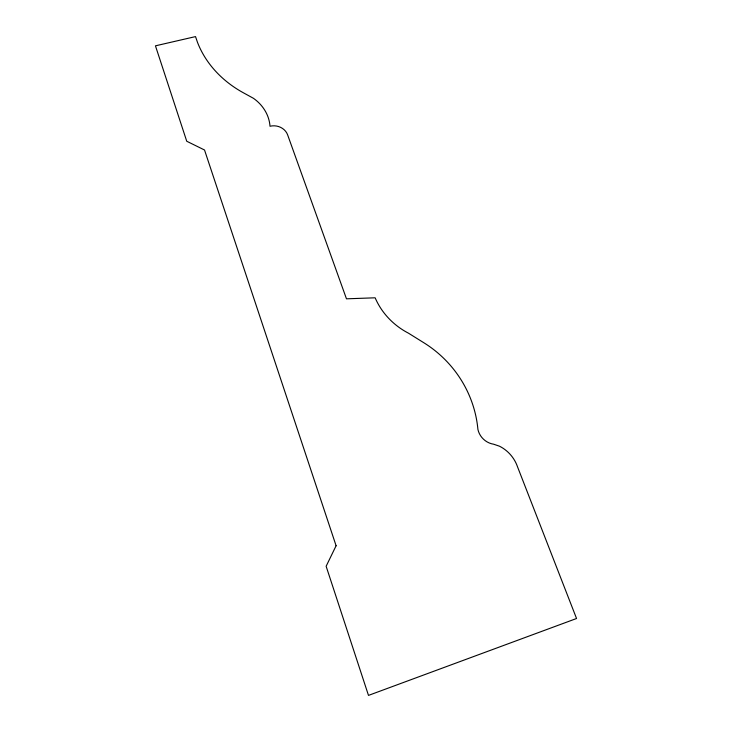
<?xml version="1.0" encoding="UTF-8"?>
<svg xmlns="http://www.w3.org/2000/svg" width="732" height="732" viewBox="0 0 732 732"><rect width="100%" height="100%" fill="white"/><g stroke="black" fill="none" stroke-linecap="round" stroke-linejoin="round"><path stroke-width="1.1" d="M336.098 545.752L326.133 566.266L368.489 695.4L576.551 618.503L517.524 466.824A34.248 32.153 50.2 0 0 499.425 446.181L493.633 444.214A18.19 16.964 43.7 0 1 477.914 429.437A113.506 110.02 33.9 0 0 423.352 342.448L408.465 333.179A68.945 63.172 25.4 0 1 375.15 297.805L346.474 298.821L287.639 134.889A14.1 12.499 8.2 0 0 270.007 126.261A43.06 37.973 4.8 0 0 253.464 98.317L243.042 92.598A103.669 87.941 9.9 0 1 197.475 42.31L195.526 36.6L155.449 45.832L186.742 141.249L204.53 150.005L336.098 545.752"/></g></svg>
